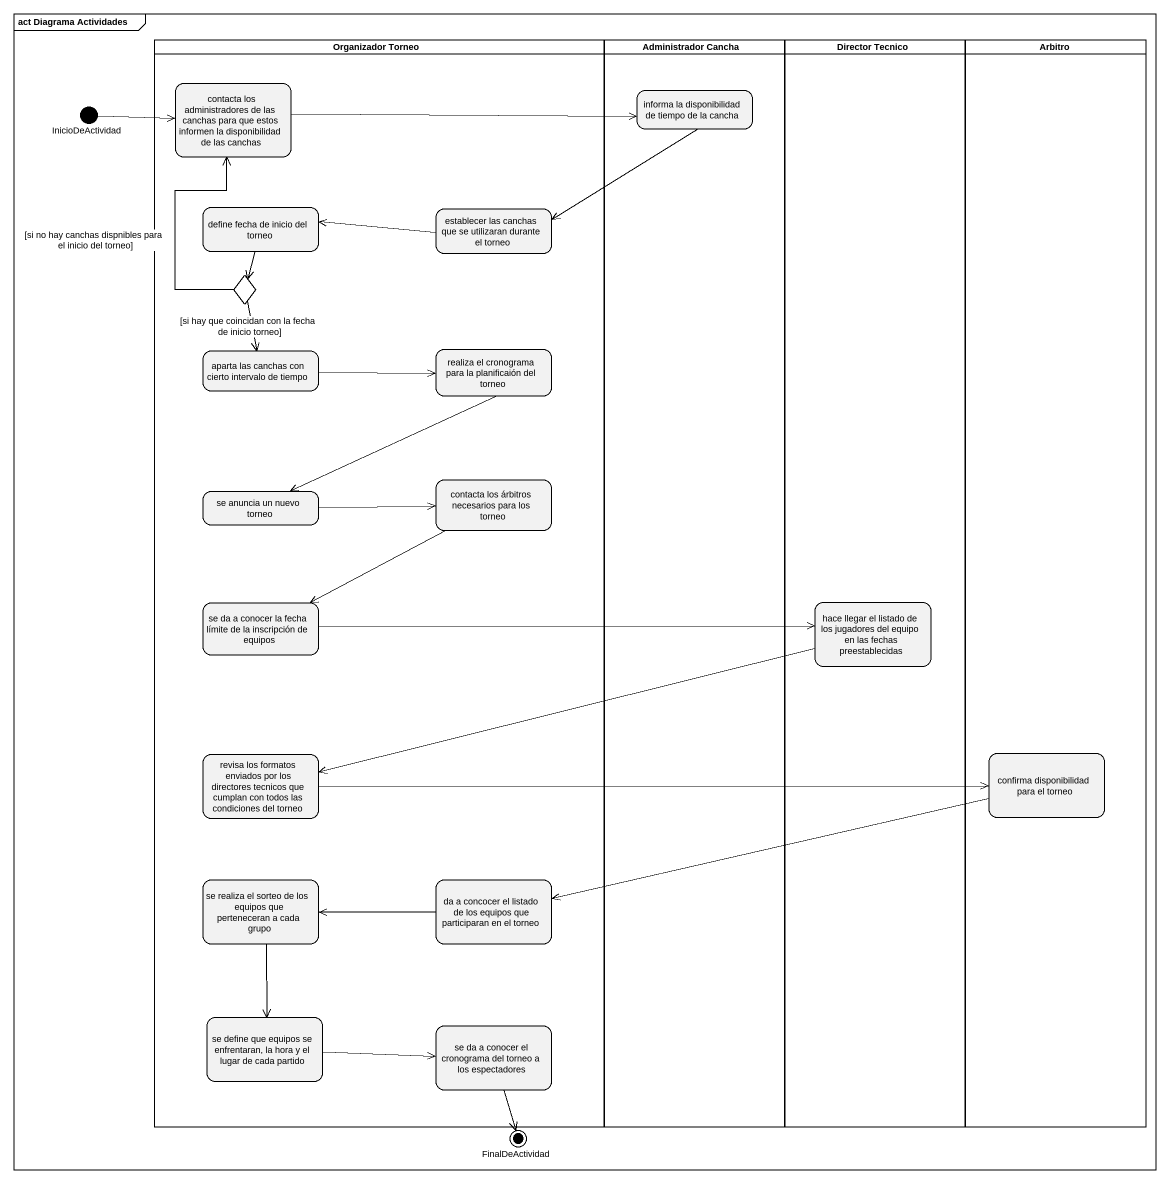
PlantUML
@startuml
mainframe act Diagrama Actividades
hide empty description
state "Organizador Torneo" as Organizador_Torneo <<partition>> {
  state "contacta los administradores de las canchas para que estos informen la disponibilidad de las canchas" as contacta_los
  state "define fecha de inicio del torneo" as define_fecha_de_inicio_del
  state "establecer las canchas que se utilizaran durante el torneo" as establecer_las_canchas_que
  state choice1 <<choice>>
  state "aparta las canchas con cierto intervalo de tiempo" as aparta_las_canchas_con
  state "realiza el cronograma para la planificaión del torneo" as realiza_el_cronograma_para
  state "se anuncia un nuevo torneo" as se_anuncia_un_nuevo_torneo
  state "contacta los árbitros necesarios para los torneo" as contacta_los_árbitros
  state "se da a conocer la fecha límite de la inscripción de equipos" as se_da_a_conocer_la_fecha
  state "revisa los formatos enviados por los directores tecnicos que cumplan con todos las condiciones del torneo" as revisa_los_formatos
  state "se realiza el sorteo de los equipos que perteneceran a cada grupo" as se_realiza_el_sorteo_de_los
  state "da a concocer el listado de los equipos que participaran en el torneo" as da_a_concocer_el_listado_de
  state "se define que equipos se enfrentaran, la hora y el lugar de cada partido" as se_define_que_equipos_se
  state "se da a conocer el cronograma del torneo a los espectadores" as se_da_a_conocer_el
}
state "Administrador Cancha" as Administrador_Cancha <<partition>> {
  state "informa la disponibilidad de tiempo de la cancha" as informa_la_disponibilidad
}
state "Director Tecnico" as Director_Tecnico <<partition>> {
  state "hace llegar el listado de los jugadores del equipo en las fechas preestablecidas" as hace_llegar_el_listado_de
}
state Arbitro <<partition>> {
  state "confirma disponibilidad para el torneo" as confirma_disponibilidad
}
state InicioDeActividad <<start>>
state FinalDeActividad <<end>>
contacta_los -right-> informa_la_disponibilidad
InicioDeActividad -right-> contacta_los
informa_la_disponibilidad --> establecer_las_canchas_que
define_fecha_de_inicio_del --> choice1
establecer_las_canchas_que -left-> define_fecha_de_inicio_del
choice1 -up-> contacta_los : [si no hay canchas dispnibles para el inicio del torneo]
choice1 --> aparta_las_canchas_con : [si hay que coincidan con la fecha de inicio torneo]
aparta_las_canchas_con -right-> realiza_el_cronograma_para
realiza_el_cronograma_para -left-> se_anuncia_un_nuevo_torneo
se_anuncia_un_nuevo_torneo -right-> contacta_los_árbitros
contacta_los_árbitros -left-> se_da_a_conocer_la_fecha
se_da_a_conocer_la_fecha -right-> hace_llegar_el_listado_de
hace_llegar_el_listado_de -left-> revisa_los_formatos
revisa_los_formatos -right-> confirma_disponibilidad
confirma_disponibilidad -left-> da_a_concocer_el_listado_de
se_realiza_el_sorteo_de_los --> se_define_que_equipos_se
da_a_concocer_el_listado_de -left-> se_realiza_el_sorteo_de_los
se_define_que_equipos_se -right-> se_da_a_conocer_el
se_da_a_conocer_el --> FinalDeActividad
@enduml
